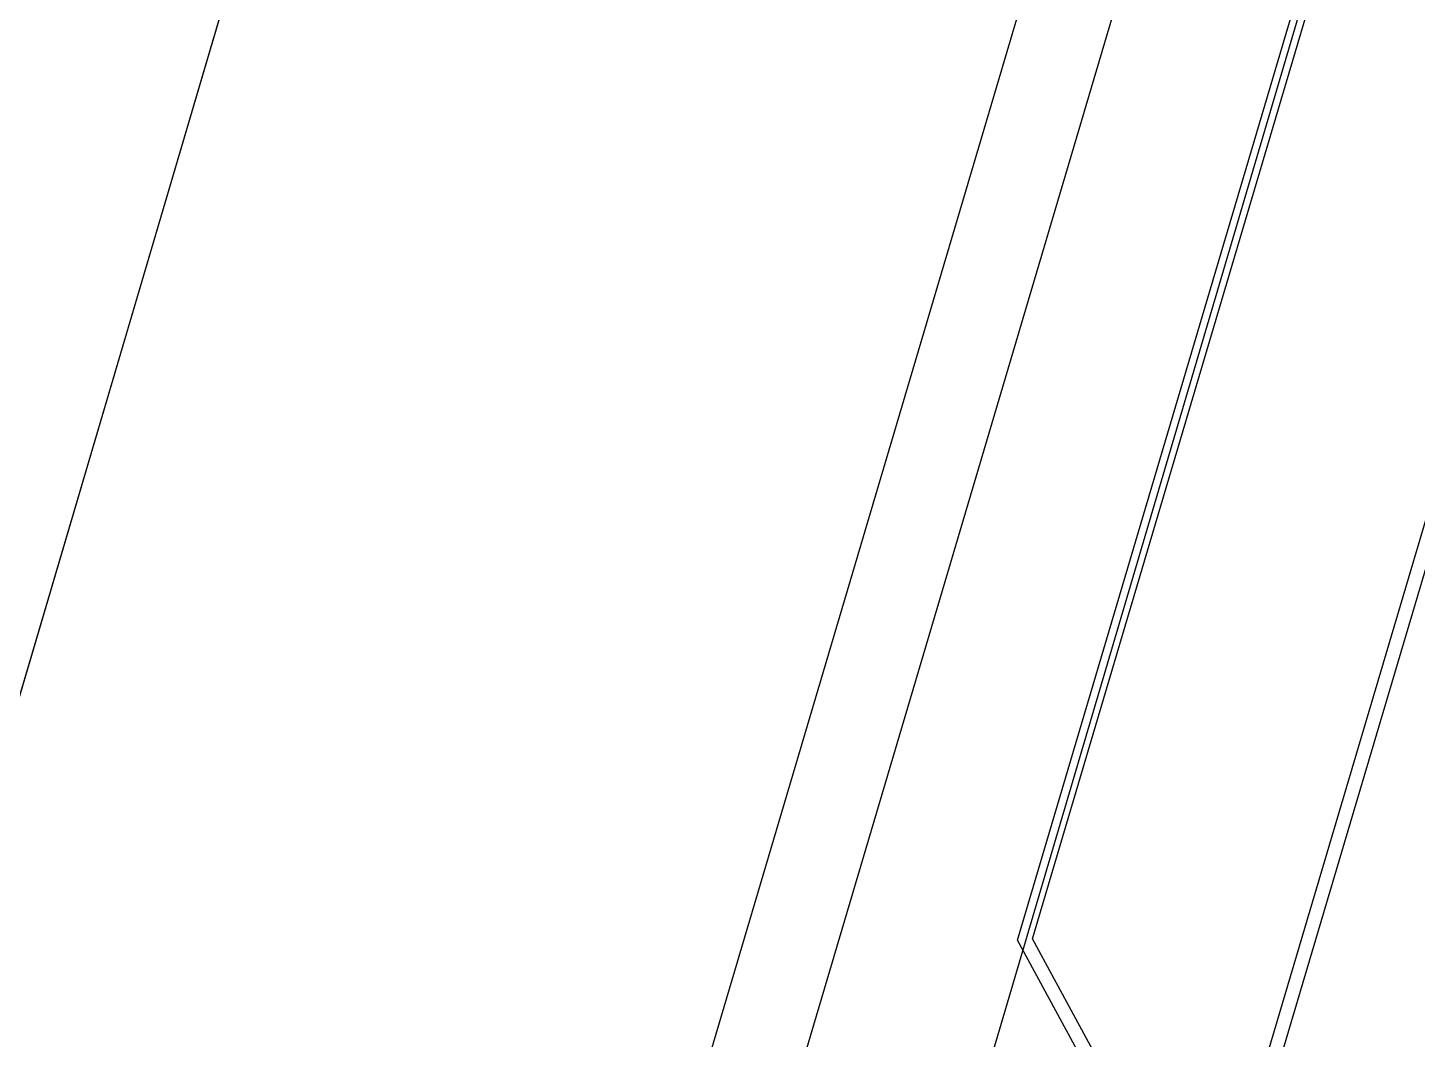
# Model space of a CAD drawing. Header units: millimetres. Extents: x 62878 to 70819, y -67946 to -61850.
# Drawn here: x 67524.4 to 67584.7, y -66968.1 to -66924.2 of the extents above; entities that cross this region are included whole.
import ezdxf

# ---------------------------------------------------------------- set-up
doc = ezdxf.new("R2010")
doc.units = ezdxf.units.MM
doc.layers.add('DOGRAMA', color=171, linetype='Continuous', lineweight=0)
doc.layers.add('DUV.ALÇ.-yeni', color=20, linetype='Continuous', lineweight=25)
doc.layers.add('DOĞRAMA-yeni', color=40, linetype='Continuous')
doc.layers.add('ÇATI K', color=254, linetype='Continuous')

# ---------------------------------------------------------------- blocks, each defined once
blk = doc.blocks.new('SPANDREL PAN.93')
at = {"layer": 'DOĞRAMA-yeni', "color": 122, "lineweight": -2}
for p, q in [((36515.706, 28075.131), (36489.318, 28164.429)), ((36515.102, 28075.057), (36488.771, 28164.163)), ((36521.7, 28096.485), (36505.957, 28149.763)), ((36521.054, 28096.553), (36505.452, 28149.355)), ((36514.298, 28084.129), (36521.054, 28096.553)), ((36514.944, 28084.061), (36521.7, 28096.485))]:
    blk.add_line(p, q, dxfattribs=at)

msp = doc.modelspace()

# ---------------------------------------------------------------- linework, layer by layer
msp.add_lwpolyline([(68896.021, -63031.435), (69030.259, -63071.184), (69185.279, -62547.653), (68892.999, -62461.107, 1.044368), (68063.198, -62298.73, 0.204375), (63106.96, -62494.783, 0.353953), (62932.94, -62997.825), (63753.185, -65779.598), (64154.954, -67142.153), (65336.723, -66792.622), (65336.7, -66829.112), (65270.535, -66829.071, 0.626789), (65270.199, -67369.071), (65531.845, -67369.234, 0.926242), (66130.088, -67369.606), (66391.733, -67369.769, 0.626743), (66392.069, -66829.769), (66326.147, -66829.728), (66326.17, -66793.238), (67506.156, -67144.128), (68467.025, -63899.086), (68625.204, -63946.037), (68896.024, -63031.423)], format="xyb")
at = {"color": 0}
msp.add_lwpolyline([(67475.674, -66954.387), (67519.797, -66967.393), (67554.292, -66850.371), (67510.169, -66837.365)], close=True, dxfattribs=at)
at = {"layer": 'DOGRAMA', "lineweight": -2}
msp.add_lwpolyline([(66522.144, -66852.653), (67506.156, -67144.128), (68892.83, -62461.057)], dxfattribs=at)
at = {"layer": 'DUV.ALÇ.-yeni', "ltscale": 5}
msp.add_line((67507.291, -67126.39), (67658.913, -66614.261), dxfattribs=at)
at = {"layer": 'ÇATI K', "color": 0}
for p, q in [((67736.638, -66390.566), (67512.594, -67150.633)), ((67611.292, -66656.997), (67485.303, -67084.415))]:
    msp.add_line(p, q, dxfattribs=at)

# ---------------------------------------------------------------- block references
at = {"layer": 'DOĞRAMA-yeni', "xscale": -1, "rotation": 359.9643240394448}
msp.add_blockref('SPANDREL PAN.93', (104071.52, -95082.99), dxfattribs=at)

doc.saveas('drawing.dxf')
